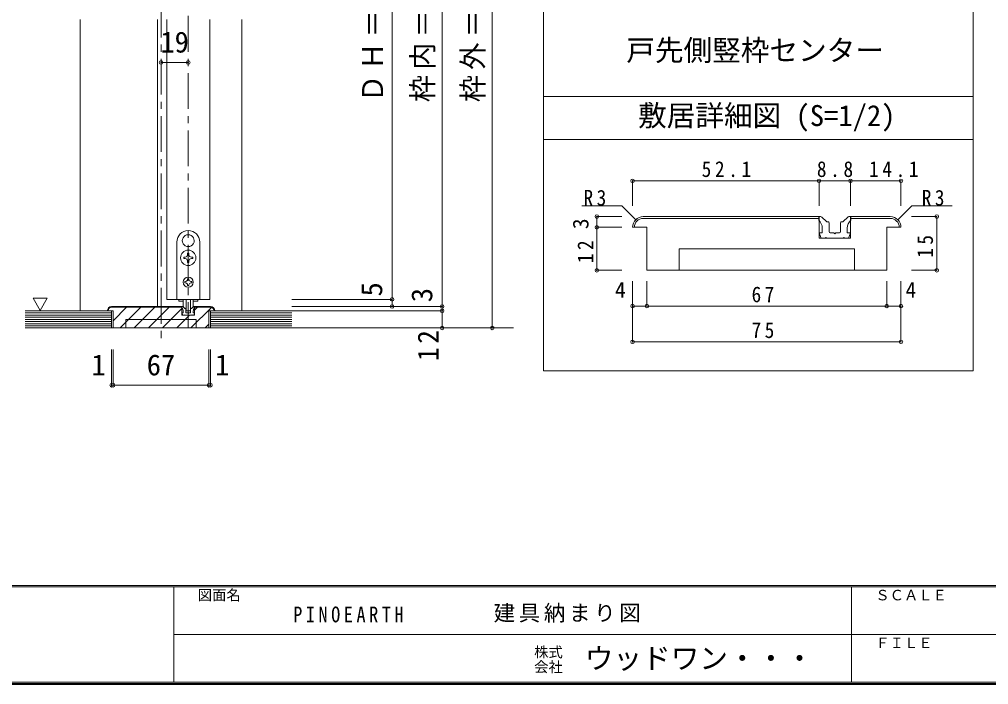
# Model space of a CAD drawing. Units: millimetres, scale not verified, with parts at other scales. Extents: x -957 to 993, y -689 to 708.
# Drawn here: x -90 to 587, y -689 to -224 of the extents above; entities that cross this region are included whole.
import ezdxf
from ezdxf.enums import TextEntityAlignment as Align

# ---------------------------------------------------------------- set-up
doc = ezdxf.new("R2010")
doc.units = ezdxf.units.MM
doc.header["$LTSCALE"] = 5
doc.header["$PDMODE"] = 32
doc.header["$PDSIZE"] = 2.5
doc.linetypes.add('CHAIN1', pattern=[8, 5, -1, 1, -1])
doc.layers.add('0-B_寸法', color=7, linetype='Continuous', lineweight=9)
doc.layers.add('F-1_枠', color=6, linetype='Continuous', lineweight=9)
doc.layers.add('F-0_補助線', color=7, linetype='Continuous')
doc.layers.add('F-A_文字', color=7, linetype='Continuous')
doc.styles.add('HG丸ｺﾞｼｯｸM-PRO', font='')
doc.styles.add('ＭＳ ゴシック', font='')
doc.styles.get('HG丸ｺﾞｼｯｸM-PRO').set_extended_font_data('HG丸ｺﾞｼｯｸM-PRO')
doc.styles.get('ＭＳ ゴシック').set_extended_font_data('MS Gothic')

msp = doc.modelspace()

# ---------------------------------------------------------------- linework, layer by layer
at = {"layer": '0-B_寸法', "linetype": 'CHAIN1'}
for p, q in [((8.786, 68.058), (8.786, -449.942)), ((27.786, 18.058), (27.786, -439.942)), ((254.998, -439.942), (-86.214, -439.942))]:
    msp.add_line(p, q, dxfattribs=at)
at = {"layer": '0-B_寸法'}
for p, q in [((276.069, 71.709), (276.069, -469.784)), ((205.18, -439.942), (205.18, 10.058)), ((240.18, 10.058), (240.18, -427.942)), ((170.18, -19.942), (170.18, -419.942)), ((-47.714, -224.442), (-47.714, -427.942)), ((6.286, -224.442), (6.286, -424.942)), ((42.786, -224.442), (42.786, -419.942)), ((65.286, -224.442), (65.286, -427.942)), ((576.069, -278.291), (276.069, -278.291)), ((576.069, -308.291), (276.069, -308.291)), ((338.185, -337.131), (338.185, -354.631)), ((338.185, -337.131), (468.435, -337.131)), ((468.435, -337.131), (490.435, -337.131)), ((468.435, -337.131), (468.435, -354.631)), ((490.435, -337.131), (525.685, -337.131)), ((490.435, -337.131), (490.435, -354.631)), ((525.685, -337.131), (525.685, -354.631)), ((330.685, -354.632), (302.647, -354.632)), ((340.381, -364.328), (330.685, -354.632)), ((313.185, -362.132), (313.185, -399.632)), ((313.185, -362.132), (330.685, -362.132)), ((345.685, -362.132), (468.435, -362.132)), ((345.685, -363.382), (468.435, -363.382)), ((468.435, -362.132), (468.435, -377.132)), ((473.59, -365.662), (470.426, -362.498)), ((485.279, -365.662), (488.443, -362.498)), ((490.685, -362.132), (489.327, -362.132)), ((490.435, -362.132), (518.185, -362.132)), ((490.435, -362.132), (490.435, -377.132)), ((490.435, -363.382), (518.185, -363.382)), ((490.685, -364.632), (490.685, -362.132)), ((550.685, -362.131), (532.971, -362.131)), ((550.685, -362.131), (550.685, -399.632)), ((313.185, -369.632), (330.685, -369.632)), ((470.685, -373.382), (470.685, -370.222)), ((474.12, -365.882), (474.935, -365.882)), ((475.435, -372.632), (475.435, -366.382)), ((483.435, -372.632), (483.435, -366.382)), ((484.749, -365.882), (483.935, -365.882)), ((488.185, -373.382), (488.185, -370.222)), ((27.688, -374.794), (27.786, -374.892)), ((27.885, -374.794), (27.786, -374.892)), ((468.435, -377.132), (490.435, -377.132)), ((470.685, -373.382), (469.185, -373.382)), ((485.185, -377.132), (473.685, -377.132)), ((476.185, -373.382), (478.685, -373.382)), ((478.685, -373.382), (479.435, -374.132)), ((479.435, -374.132), (480.185, -373.382)), ((480.185, -373.382), (482.685, -373.382)), ((485.685, -376.632), (485.185, -377.132)), ((486.185, -377.132), (485.685, -376.632)), ((486.185, -377.132), (488.935, -377.132)), ((488.185, -373.382), (489.685, -373.382)), ((488.935, -377.132), (490.149, -374.066)), ((24.144, -380.931), (24.279, -380.967)), ((24.243, -381.102), (24.279, -380.967)), ((31.429, -380.931), (31.294, -380.967)), ((31.33, -381.102), (31.294, -380.967)), ((370.685, -384.632), (493.185, -384.632)), ((370.685, -399.632), (370.685, -384.632)), ((493.185, -399.632), (493.185, -384.632)), ((24.636, -390.442), (24.636, -391.442)), ((25.586, -390.442), (24.636, -390.442)), ((24.636, -391.442), (25.586, -391.442)), ((28.286, -388.742), (28.286, -387.792)), ((27.286, -393.142), (27.286, -394.092)), ((27.286, -394.092), (28.286, -394.092)), ((28.286, -394.092), (28.286, -393.142)), ((27.286, -405.542), (27.286, -406.142)), ((27.286, -405.542), (28.286, -405.542)), ((28.286, -405.542), (28.286, -406.142)), ((313.185, -399.632), (330.685, -399.632)), ((515.685, -399.632), (348.185, -399.632)), ((550.685, -399.632), (532.971, -399.632)), ((25.386, -407.442), (25.386, -408.442)), ((25.986, -407.442), (25.386, -407.442)), ((25.386, -408.442), (25.986, -408.442)), ((27.286, -409.742), (27.286, -410.342)), ((28.286, -410.342), (27.286, -410.342)), ((28.286, -409.742), (28.286, -410.342)), ((29.586, -407.442), (30.186, -407.442)), ((30.186, -408.442), (29.586, -408.442)), ((30.186, -407.442), (30.186, -408.442)), ((338.185, -424.632), (338.185, -407.132)), ((348.185, -424.632), (348.185, -407.132)), ((515.685, -424.632), (515.685, -407.132)), ((525.685, -424.632), (525.685, -407.132)), ((-80.649, -419.129), (-75.649, -427.789)), ((-25.714, -424.942), (23.386, -424.942)), ((-25.714, -425.442), (23.386, -425.442)), ((-24.714, -434.905), (-15.25, -425.442)), ((-19.851, -439.942), (-5.351, -425.442)), ((-9.951, -439.942), (4.549, -425.442)), ((-0.052, -439.942), (14.448, -425.442)), ((9.848, -439.942), (23.386, -426.403)), ((21.186, -419.942), (21.186, -421.142)), ((21.186, -421.142), (24.319, -421.142)), ((23.386, -430.942), (23.386, -424.942)), ((25.448, -426.354), (24.183, -425.089)), ((24.286, -424.364), (24.286, -419.942)), ((25.661, -426.442), (25.986, -426.442)), ((26.286, -419.942), (26.286, -427.564)), ((29.286, -427.564), (29.286, -419.942)), ((29.912, -426.442), (29.586, -426.442)), ((29.647, -439.942), (44.033, -425.556)), ((30.124, -426.354), (31.39, -425.089)), ((31.254, -421.142), (34.386, -421.142)), ((31.286, -424.364), (31.286, -419.942)), ((32.286, -424.942), (31.743, -424.942)), ((43.286, -424.942), (32.186, -424.942)), ((32.186, -430.942), (32.186, -424.942)), ((32.186, -427.503), (34.247, -425.442)), ((43.286, -425.442), (32.186, -425.442)), ((32.286, -425.942), (32.286, -424.942)), ((34.386, -419.942), (34.386, -421.142)), ((170.18, -419.942), (100.18, -419.942)), ((205.18, -424.942), (100.18, -424.942)), ((170.18, -424.942), (100.18, -424.942)), ((170.18, -424.942), (170.18, -419.942)), ((338.185, -449.632), (338.185, -424.632)), ((338.185, -424.632), (525.685, -424.632)), ((525.685, -449.632), (525.685, -424.632)), ((-86.214, -427.942), (-25.714, -427.942)), ((-86.214, -429.442), (-25.714, -429.442)), ((-86.214, -430.942), (-25.714, -430.942)), ((-86.214, -432.442), (-25.714, -432.442)), ((-25.714, -439.942), (-25.714, -427.942)), ((-25.714, -439.942), (-25.714, -427.942)), ((19.747, -439.942), (28.747, -430.942)), ((23.386, -430.942), (32.186, -430.942)), ((24.286, -429.442), (23.686, -429.442)), ((24.286, -429.442), (24.286, -428.178)), ((30.086, -430.942), (25.486, -430.942)), ((26.186, -429.142), (26.186, -426.642)), ((26.486, -429.442), (27.486, -429.442)), ((28.986, -427.864), (26.586, -427.864)), ((27.486, -429.442), (27.786, -429.742)), ((27.786, -429.742), (28.086, -429.442)), ((28.086, -429.442), (29.086, -429.442)), ((29.386, -429.142), (29.386, -426.642)), ((30.286, -430.742), (30.086, -430.942)), ((30.486, -430.942), (30.286, -430.742)), ((30.486, -430.942), (31.586, -430.942)), ((31.286, -429.442), (31.286, -428.178)), ((31.286, -429.442), (31.886, -429.442)), ((31.586, -430.942), (32.072, -429.716)), ((42.286, -439.942), (42.286, -427.942)), ((46.286, -427.942), (42.286, -427.942)), ((43.286, -439.942), (43.286, -427.942)), ((43.286, -439.942), (43.286, -427.942)), ((100.18, -427.942), (43.286, -427.942)), ((100.18, -429.442), (43.286, -429.442)), ((100.18, -430.942), (43.286, -430.942)), ((100.18, -432.442), (43.286, -432.442)), ((205.18, -427.942), (100.18, -427.942)), ((240.18, -439.942), (240.18, -427.942)), ((-86.214, -433.942), (-25.714, -433.942)), ((-86.214, -435.442), (-25.714, -435.442)), ((-86.214, -436.942), (-25.714, -436.942)), ((-86.214, -438.442), (-25.714, -438.442)), ((-86.214, -439.942), (-25.714, -439.942)), ((-24.714, -439.942), (42.286, -439.942)), ((33.286, -439.942), (33.286, -433.942)), ((39.546, -439.942), (42.286, -437.202)), ((100.18, -433.942), (43.286, -433.942)), ((100.18, -435.442), (43.286, -435.442)), ((100.18, -436.942), (43.286, -436.942)), ((100.18, -438.442), (43.286, -438.442)), ((100.18, -439.942), (43.286, -439.942)), ((240.18, -439.942), (100.18, -439.942)), ((338.185, -449.632), (525.685, -449.632))]:
    msp.add_line(p, q, dxfattribs=at)
at = {"layer": '0-B_寸法', "color": 4}
for p, q in [((8.786, -254.442), (27.786, -254.442)), ((-25.714, -479.942), (-25.714, -454.942)), ((-24.714, -479.942), (-24.714, -454.942)), ((42.286, -479.942), (42.286, -454.942)), ((43.286, -479.942), (43.286, -454.942)), ((-25.714, -479.942), (-24.714, -479.942)), ((-24.714, -479.942), (42.286, -479.942)), ((42.286, -479.942), (43.286, -479.942))]:
    msp.add_line(p, q, dxfattribs=at)
at = {"layer": '0-B_寸法'}
for points in [[(576.069, 71.709), (576.069, -469.784), (276.069, -469.784)], [(12.786, -224.442), (12.786, -419.942), (42.786, -419.942)], [(523.488, -364.328), (533.185, -354.632), (561.425, -354.632)], [(468.185, -364.632), (468.185, -362.132), (469.542, -362.132)], [(348.185, -399.632), (348.185, -369.632), (338.185, -369.632)], [(515.685, -399.632), (515.685, -369.632), (525.685, -369.632)], [(472.685, -377.132), (469.935, -377.132), (468.72, -374.066)], [(472.685, -377.132), (473.185, -376.632), (473.685, -377.132)], [(35.786, -379.942), (35.786, -419.942), (19.786, -419.942), (19.786, -379.942)], [(28.286, -387.792), (27.286, -387.792), (27.286, -388.742)], [(29.986, -391.442), (30.936, -391.442), (30.936, -390.442), (29.986, -390.442)], [(-80.649, -419.129), (-70.649, -419.129), (-75.649, -427.789)], [(23.286, -425.942), (23.286, -424.942), (23.829, -424.942)], [(-24.714, -439.942), (-24.714, -427.942), (-28.714, -427.942)], [(25.086, -430.942), (23.986, -430.942), (23.5, -429.716)], [(25.086, -430.942), (25.286, -430.742), (25.486, -430.942)], [(-15.714, -439.942), (-15.714, -433.942), (33.286, -433.942)]]:
    msp.add_lwpolyline(points, dxfattribs=at)
for centre, radius in [((27.786, -390.942), 5.35), ((27.786, -407.942), 3.5)]:
    msp.add_circle(centre, radius, dxfattribs=at)
for centre, radius, start, end in [((345.685, -369.632), 7.5, 90, 180), ((345.685, -369.632), 6.25, 90, 180), ((463.185, -370.222), 7.5, 0, 48.19), ((469.542, -363.382), 1.25, 45, 90), ((495.684, -370.222), 7.5, 131.81, 180), ((489.327, -363.382), 1.25, 90, 135), ((518.185, -369.632), 7.5, 0, 90), ((518.185, -369.632), 6.25, 0, 90), ((27.786, -379.942), 8, 0, 180), ((474.12, -365.132), 0.75, 225, 270), ((474.935, -366.382), 0.5, 0, 90), ((483.935, -366.382), 0.5, 90, 180), ((484.749, -365.132), 0.75, 270, 315), ((27.786, -378.942), 4.15, 91.3645, 208.6355), ((27.786, -378.942), 4.15, 331.3645, 88.6355), ((469.185, -373.882), 0.5, 90, 201.616), ((476.185, -372.632), 0.75, 180, 270), ((482.685, -372.632), 0.75, 270, 0), ((489.685, -373.882), 0.5, 338.384, 90), ((27.786, -378.942), 4.15, 211.3645, 328.6355), ((25.586, -388.742), 1.7, 270, 0), ((25.586, -393.142), 1.7, 0, 90), ((29.986, -388.742), 1.7, 180, 270), ((29.986, -393.142), 1.7, 90, 180), ((25.986, -406.142), 1.3, 270, 0), ((29.586, -406.142), 1.3, 180, 270), ((25.986, -409.742), 1.3, 0, 90), ((29.586, -409.742), 1.3, 90, 180), ((-25.714, -427.942), 3, 90, 180), ((-25.714, -427.942), 2.5, 90.0008, 180), ((21.286, -428.178), 3, 0, 48.19), ((23.829, -425.442), 0.5, 45, 90), ((26.286, -424.364), 2, 180, 264.78409), ((25.661, -426.142), 0.3, 225, 270), ((25.986, -426.642), 0.2, 0, 90), ((26.086, -426.554), 0.2, 0, 84.78409), ((29.486, -426.554), 0.2, 95.21591, 180), ((29.586, -426.642), 0.2, 90, 180), ((29.286, -424.364), 2, 275.21591, 0), ((29.912, -426.142), 0.3, 270, 315), ((34.286, -428.178), 3, 131.81, 180), ((31.743, -425.442), 0.5, 90, 135), ((43.286, -427.942), 3, 0, 90), ((43.286, -427.942), 2.5, 0, 90), ((23.686, -429.642), 0.2, 90, 201.616), ((26.486, -429.142), 0.3, 180, 270), ((26.586, -427.564), 0.3, 180, 270), ((28.986, -427.564), 0.3, 270, 0), ((29.086, -429.142), 0.3, 270, 0), ((31.886, -429.642), 0.2, 338.384, 90)]:
    msp.add_arc(centre, radius, start, end, dxfattribs=at)
for p in [(8.786, -254.442), (27.786, -254.442), (338.185, -337.131), (468.435, -337.131), (490.435, -337.131), (525.685, -337.131), (313.185, -362.132), (550.685, -362.131), (313.185, -369.632), (313.185, -399.632), (550.685, -399.632), (170.18, -419.942), (170.18, -424.942), (205.18, -424.942), (338.185, -424.632), (348.185, -424.632), (515.685, -424.632), (525.685, -424.632), (205.18, -427.942), (205.18, -439.942), (240.18, -439.942), (338.185, -449.632), (525.685, -449.632), (-25.714, -479.942), (-24.714, -479.942), (42.286, -479.942), (43.286, -479.942)]:
    msp.add_point(p, dxfattribs=at)
at = {"layer": 'F-1_枠'}
for p, q in [((992.782, -619.898), (-957.218, -619.898)), ((992.782, -620.731), (-957.218, -620.731)), ((17.782, -620.731), (17.782, -687.398)), ((491.115, -620.731), (491.115, -687.398)), ((17.782, -654.065), (991.115, -654.066)), ((992.782, -687.398), (-957.218, -687.398)), ((992.782, -688.231), (-957.218, -688.231)), ((992.782, -689.065), (-957.218, -689.065))]:
    msp.add_line(p, q, dxfattribs=at)

# ---------------------------------------------------------------- texts
at = {"layer": '0-B_寸法', "style": 'ＭＳ ゴシック'}
for s, height, p in [('19', 14.66, (8.286, -251.942)), ('戸先側竪枠センター', 14.66, (333.804, -257.69)), ('敷居詳細図 (S=1/2)', 14.66, (342.059, -303.291)), ('4', 11, (325.897, -422.132)), ('4', 11, (528.872, -422.132)), ('1', 14.66, (-39.903, -477.442)), ('67', 14.66, (-1.214, -477.442)), ('1', 14.66, (46.507, -477.442))]:
    msp.add_text(s, height=height, dxfattribs=at).set_placement(p, align=Align.BOTTOM_LEFT)
for s, height, p in [('3', 11, (310.685, -370.882)), ('5', 14.66, (167.68, -417.942)), ('3', 14.66, (202.68, -421.942))]:
    msp.add_text(s, height=height, rotation=90, dxfattribs=at).set_placement(p, align=Align.BOTTOM_LEFT)
at = {"layer": '0-B_寸法', "attachment_point": 7, "rotation": 90, "style": 'ＭＳ ゴシック'}
for s, insert, char_height in [('\\T1.19;\\W0.95;ＤＨ＝1,983', (167.68, -282.192), 14.66), ('\\T1.19;\\W0.95;枠内＝2,002', (202.68, -282.192), 14.66), ('\\T1.19;\\W0.95;枠外＝2,047', (237.68, -282.192), 14.66), ('\\T1.36;\\W0.9;15', (548.185, -390.881), 11), ('\\T1.36;\\W0.9;12', (310.685, -394.632), 11), ('\\T1.27;\\W0.95;12', (202.68, -462.986), 14.66)]:
    msp.add_mtext(s, dxfattribs=dict(at, insert=insert, char_height=char_height))
at = {"layer": '0-B_寸法', "char_height": 11, "attachment_point": 7, "style": 'ＭＳ ゴシック'}
for s, insert in [('\\T1.38;\\W0.9;52.1', (386.435, -334.631)), ('\\T1.38;\\W0.9;8.8', (466.935, -334.631)), ('\\T1.38;\\W0.9;14.1', (503.34, -334.631)), ('\\T1.36;\\W0.9;R3', (303.897, -354.632)), ('\\T1.36;\\W0.9;R3', (540.175, -354.632)), ('\\T1.36;\\W0.9;67', (421.31, -422.132)), ('\\T1.36;\\W0.9;75', (421.31, -447.132))]:
    msp.add_mtext(s, dxfattribs=dict(at, insert=insert))
at = {"layer": 'F-0_補助線', "insert": (101.115, -645.731), "char_height": 11, "attachment_point": 7, "style": 'ＭＳ ゴシック'}
msp.add_mtext('\\T1.39;\\W0.85;PINOEARTH', dxfattribs=at)
at = {"layer": 'F-1_枠', "color": 7, "style": 'HG丸ｺﾞｼｯｸM-PRO'}
for s, height, p in [('株式', 7.331, (269.449, -672.232)), ('ウッドワン・・・', 14.66, (304.825, -682.398)), ('会社', 7.331, (269.449, -682.565))]:
    msp.add_text(s, height=height, dxfattribs=at).set_placement(p, align=Align.BOTTOM_LEFT)
at = {"layer": 'F-A_文字', "style": 'ＭＳ ゴシック'}
for s, p in [('図面名', (34.449, -632.398)), ('ＳＣＡＬＥ', (507.782, -632.398)), ('ＦＩＬＥ', (507.782, -665.732))]:
    msp.add_text(s, height=7.331, dxfattribs=at).set_placement(p, align=Align.BOTTOM_LEFT)
at = {"layer": 'F-A_文字', "insert": (241.115, -645.731), "char_height": 11, "attachment_point": 7, "style": 'ＭＳ ゴシック'}
msp.add_mtext('\\T1.17;建具納まり図', dxfattribs=at)

doc.saveas('drawing.dxf')
